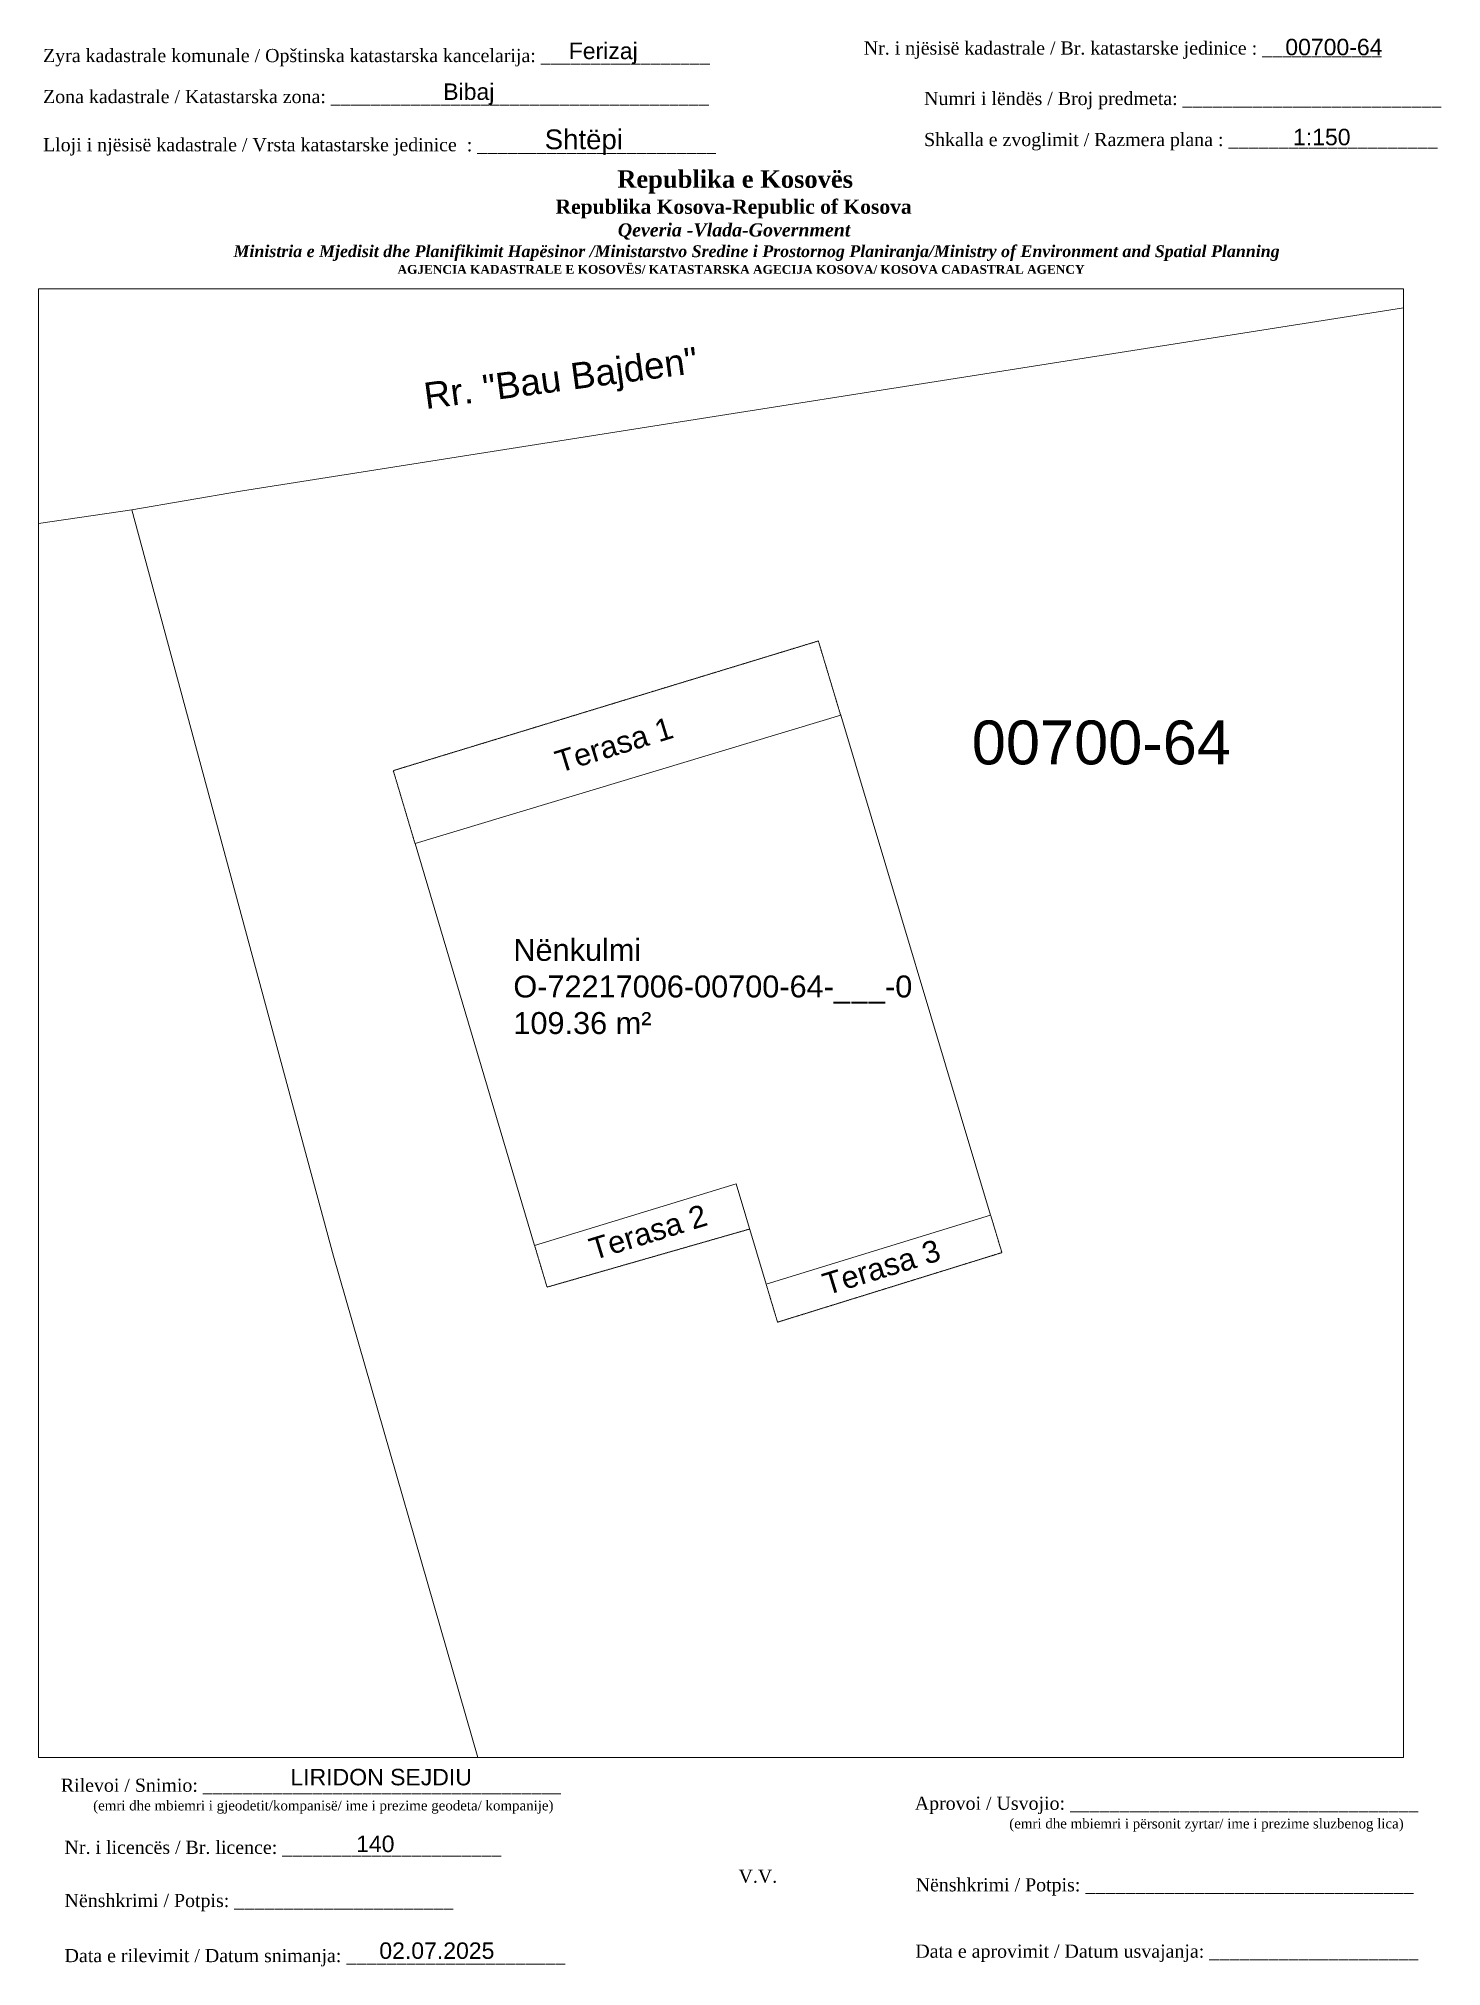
# Paper-space layout 'Përdhesa' of a CAD drawing. Header units: metres. Extents: x 1 to 214, y 2 to 295.
# The model-space entities are those that its viewports show. They can reach past a viewport. Long polylines and large blocks are cut down to what shows.
import ezdxf

# ---------------------------------------------------------------- set-up
doc = ezdxf.new("R2010")
doc.units = ezdxf.units.M
doc.linetypes.add('DASHED', pattern=[0.75, 0.5, -0.25])
doc.layers.get('0').update_dxf_attribs({"lineweight": 0})
for name, color, linetype, lineweight in [('kati 2 terasa pikat', 40, 'Continuous', 0), ('kati 2-nenkulm', 42, 'Continuous', 0), ('Korniza e jashtme', 7, 'Continuous', 0), ('Nr Parceles Baze', 7, 'Continuous', 0), ('Parc-Kojshi', 251, 'Continuous', 0), ('Parcela Baze', 7, 'Continuous', 0)]:
    doc.layers.add(name, color=color, linetype=linetype, lineweight=lineweight)
doc.styles.get("Standard").update_dxf_attribs({"font": 'arial.ttf'})

msp = doc.modelspace()

# ---------------------------------------------------------------- linework, layer by layer
at = {"layer": 'kati 2 terasa pikat', "linetype": 'DASHED', "elevation": 632.392, "flags": 128}
for points in [[(7516678.654, 4692420.939), (7516678.159, 4692422.602), (7516687.841, 4692425.556), (7516688.349, 4692423.862)], [(7516691.765, 4692412.473), (7516692.021, 4692411.621), (7516686.911, 4692410.036), (7516686.651, 4692410.902)], [(7516686.275, 4692412.158), (7516681.661, 4692410.834), (7516681.378, 4692411.784)]]:
    msp.add_lwpolyline(points, dxfattribs=at)
at = {"layer": 'kati 2-nenkulm', "color": 0, "elevation": 632.392, "flags": 128}
msp.add_lwpolyline([(7516691.765, 4692412.473), (7516686.651, 4692410.902), (7516685.967, 4692413.185), (7516681.378, 4692411.784), (7516678.654, 4692420.939), (7516688.349, 4692423.862)], close=True, dxfattribs=at)
msp.add_lwpolyline([(7516685.967, 4692413.185), (7516686.651, 4692410.902)], dxfattribs=at)
at = {"layer": 'Parc-Kojshi'}
msp.add_lwpolyline([(7516653.89, 4692425.86), (7516672.2, 4692428.54)], dxfattribs=at)
at = {"layer": 'Parcela Baze', "flags": 128}
msp.add_lwpolyline([(7516718.331, 4692435.856), (7516674.68, 4692428.97), (7516672.2, 4692428.54), (7516676.8, 4692411.54), (7516688.82, 4692369.8), (7516700.45, 4692326.5), (7516700.84, 4692322.801), (7516704.59, 4692287.19), (7516735.21, 4692261.76), (7516728.88, 4692300.6), (7516744.84, 4692311.44), (7516742.12, 4692328.76), (7516742.58, 4692340.74), (7516732.02, 4692382.21)], close=True, dxfattribs=at)

# ---------------------------------------------------------------- texts
at = {"color": 0, "insert": (7516680.894, 4692418.768), "char_height": 0.5, "attachment_point": 1}
msp.add_mtext_dynamic_manual_height_columns('Nënkulmi^JO-72217006-00700-64-___-0^J109.36 m²', width=12.13785, gutter_width=5, heights=[0], dxfattribs=at)
at = {"layer": 'kati 2 terasa pikat', "color": 0, "char_height": 0.5, "attachment_point": 1, "rotation": 17.1164}
for s, insert in [('Terasa 1', (7516681.795, 4692423.026, 633.959)), ('Terasa 2', (7516682.571, 4692411.922, 633.959)), ('Terasa 3', (7516687.886, 4692411.124, 633.959))]:
    msp.add_mtext_dynamic_manual_height_columns(s, width=4.4752, gutter_width=5, heights=[0], dxfattribs=dict(at, insert=insert))
at = {"layer": 'Nr Parceles Baze'}
msp.add_text('Rr. "Bau Bajden"', height=0.6, rotation=7.5892, dxfattribs=at).set_placement((7516678.9, 4692430.837))
msp.add_text('00700-64', height=1, dxfattribs=at).set_placement((7516691.335, 4692422.744))

psp = doc.layouts.new('Përdhesa')

# ---------------------------------------------------------------- texts
for s, p in [('00700-64', (190.18, 292.15)), ('Bibaj', (62.32, 285.37)), ('1:150', (191.35, 278.48)), ('02.07.2025', (52.61, 3.02))]:
    psp.add_text(s, height=2.5).set_placement(p)
for s, insert, char_height, width, attachment_point in [('{\\fTimes New Roman|b0|i0|c0|p18;Zyra kadastrale komunale / Opštinska katastarska kancelarija: _________________}', (1.55, 293.11), 2, 100.6873, 1), ('Ferizaj', (86.61, 292.44), 2.5, 9.9735, 5), ('{\\fTimes New Roman|b0|i0|c0|p18;Nr. i njësisë kadastrale / Br. katastarske jedinice : ____________}', (126.18, 294.25), 2, 79.9484, 1), ('{\\fTimes New Roman|b0|i0|c0|p18;Zona kadastrale / Katastarska zona: ______________________________________}', (1.55, 286.88), 2, 100.6873, 1), ('{\\fTimes New Roman|b0|i0|c0|p18;Numri i lëndës / Broj predmeta: __________________________}', (135.33, 286.59), 2, 79.9484, 1), ('{\\fTimes New Roman|b0|i0|c0|p18;Lloji i njësisë kadastrale / Vrsta katastarske jedinice  : ________________________}', (1.55, 279.56), 2, 100.6873, 1), ('Shtëpi', (83.66, 278.93), 3, 11.2939, 5), ('{\\fTimes New Roman|b0|i0|c0|p18;Shkalla e zvoglimit / Razmera plana : _____________________}', (135.33, 280.35), 2, 79.9484, 1), ('\\pi77.297;{\\fBook Antiqua|b1|i0|c0|p18;\\H1.333x;Republika e Kosovës\\fTimes New Roman|b1|i0|c0|p18;\\P\\pi67.927;\\fBook Antiqua|b1|i0|c0|p18;\\H0.8125x;Republika Kosova-Republic of Kosova\\fTimes New Roman|b1|i0|c0|p18;\\P\\pi77.378;\\fBook Antiqua|b1|i1|c0|p18;\\H0.9233x;Qeveria -Vlada-Government \\P\\pi13.032,l6,t23.033;\\fTimes New Roman|b1|i1|c0|p18;\\H0.9x;Ministria e Mjedisit dhe Planifikimit Hapësinor /Ministarstvo Sredine i Prostornog Planiranja/Ministry of Environment and Spatial Planning\\P\\pi43.931,l0,tz;\\fBook Antiqua|b1|i0|c0|p18;\\H0.7406x;AGJENCIA KADASTRALE E KOSOVËS/ KATASTARSKA AGECIJA KOSOVA/ KOSOVA CADASTRAL AGENCY}', (11.44, 274.68), 2, 191.8237, 1), ('{\\fTimes New Roman|b0|i0|c0|p18;Rilevoi / Snimio: ____________________________________\\P     \\H0.75x;(emri dhe mbiemri i gjeodetit/kompanisë/ ime i prezime geodeta/ kompanije)}', (42.22, 27.73), 2, 74.7958, 5), ('LIRIDON SEJDIU', (52.89, 30.61), 2.5, 27.1816, 5), ('{\\fTimes New Roman|b0|i0|c0|p18; Aprovoi / Usvojio: ___________________________________\\P                    \\H0.75x;(emri dhe mbiemri i përsonit zyrtar/ ime i prezime sluzbenog lica)}', (133.16, 27.66), 2, 83.344, 1), ('{\\fTimes New Roman|b0|i0|c0|p18;Nr. i licencës / Br. licence: ______________________\\P                                }', (4.82, 20.96), 2, 83.344, 1), ('140', (52, 20.47), 2.5, 5.3971, 5), ('{\\fTimes New Roman|b0|i0|c0|p18;V.V.                                 }', (110.09, 15.55), 2, 5.7076, 5), ('{\\fTimes New Roman|b0|i0|c0|p18; Nënshkrimi / Potpis: _________________________________}', (133.3, 15.27), 2, 83.344, 1), ('{\\fTimes New Roman|b0|i0|c0|p18;Nënshkrimi / Potpis: ______________________\\P                                 }', (4.82, 12.89), 2, 83.344, 1), ('{\\fTimes New Roman|b0|i0|c0|p18;Data e rilevimit / Datum snimanja: ______________________\\P                                 }', (4.82, 4.52), 2, 83.344, 1), ('{\\fTimes New Roman|b0|i0|c0|p18; Data e aprovimit / Datum usvajanja: _____________________}', (133.25, 5.19), 2, 83.344, 1)]:
    psp.add_mtext(s, dxfattribs=dict(insert=insert, char_height=char_height, width=width, attachment_point=attachment_point))

# ---------------------------------------------------------------- viewports
at = {"layer": 'Korniza e jashtme', "view_target_point": (370776.427, 310629.57)}
psp.add_viewport(center=(104.5, 145.15), size=(207.25, 223.047), view_center_point=(7145909.197, 4381787.28), view_height=33.457, dxfattribs=at)

doc.saveas('drawing.dxf')
